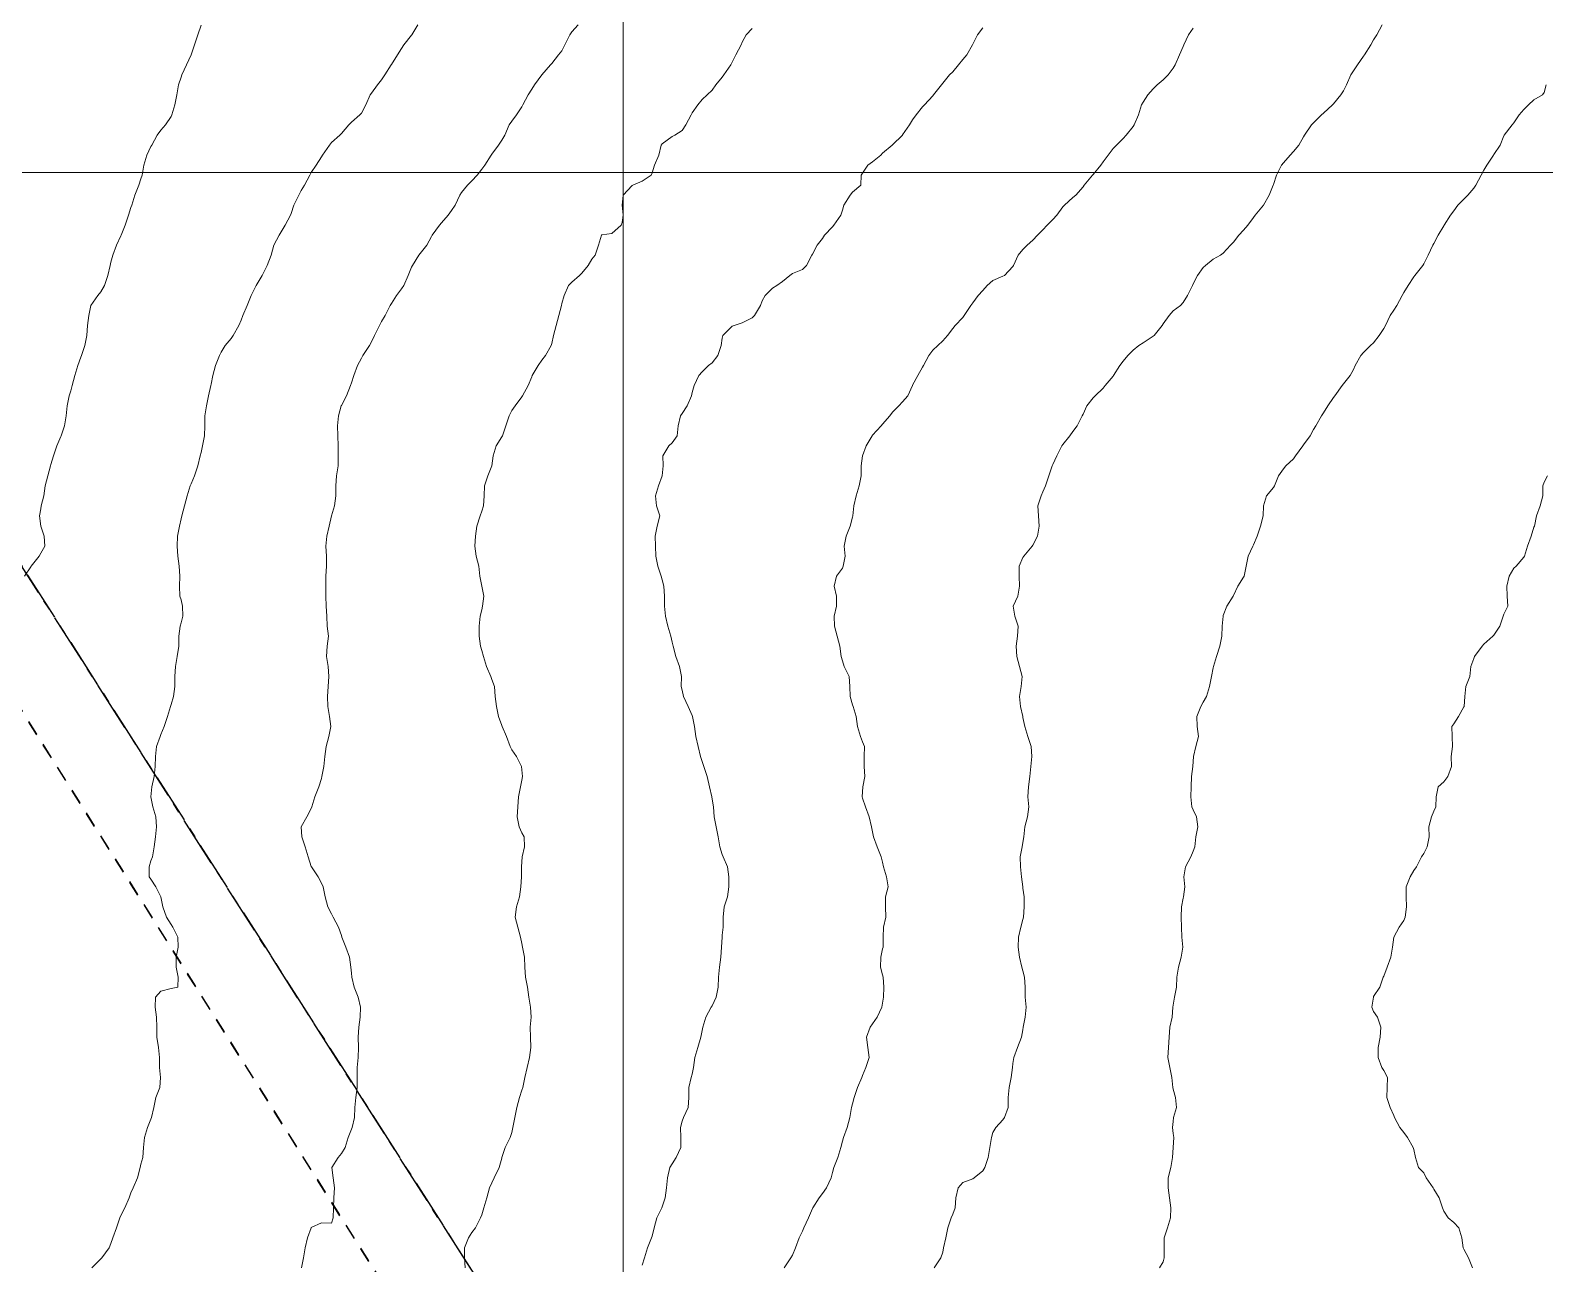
# Model space of a CAD drawing. Header units: centimetres. Extents: x 0 to 642158, y -847 to 649707.
# Drawn here: x 616137.2 to 616212.8, y 620633 to 620694.5 of the extents above; entities that cross this region are included whole.
import ezdxf

# ---------------------------------------------------------------- set-up
doc = ezdxf.new("R2010")
doc.units = ezdxf.units.CM
doc.header["$MEASUREMENT"] = 0
doc.linetypes.add('CENTERX2', pattern=[4, 2.5, -0.5, 0.5, -0.5])
doc.linetypes.add('JIS_02_0.7', pattern=[1.35, 0.75, -0.6])
for name, color, linetype, lineweight in [('MEV_grille', 254, 'Continuous', 9), ('WAL_parcellaire agricole', 7, 'JIS_02_0.7', 25), ('WAL_topographie 0.5', 253, 'Continuous', 20)]:
    doc.layers.add(name, color=color, linetype=linetype, lineweight=lineweight)
doc.layers.add('SPW_parcellaire cadastral', color=7, linetype='CENTERX2', lineweight=25, true_color=0xff0542)

# ---------------------------------------------------------------- blocks, each defined once
blk = doc.blocks.new('*U114')
at = {"layer": 'MEV_grille', "transparency": 33554687}
blk.add_lwpolyline([(-1338.461, 0), (1338.461, 0)], dxfattribs=at)
blk = doc.blocks.new('*U115')
at = {"layer": 'MEV_grille', "color": 0, "linetype": 'ByBlock', "lineweight": -2, "transparency": 16777216}
blk.add_blockref('*U114', (0, -1700), dxfattribs=at)
blk = doc.blocks.new('*U112')
at = {"layer": 'MEV_grille', "transparency": 33554687}
blk.add_lwpolyline([(0, 1825.476), (0, -1825.476)], dxfattribs=at)
blk = doc.blocks.new('*U113')
at = {"layer": 'MEV_grille', "color": 0, "linetype": 'ByBlock', "lineweight": -2, "transparency": 16777216}
blk.add_blockref('*U112', (800, 0), dxfattribs=at)

msp = doc.modelspace()

# ---------------------------------------------------------------- linework, layer by layer
at = {"layer": 'SPW_parcellaire cadastral'}
for points in [[(616193.653, 620578.812), (616144.289, 620510.138), (615985.613, 620618.632), (615990.569, 620632.771), (615995.574, 620647.416), (615998.928, 620661.596), (616000.017, 620670.775), (616000.954, 620681.053), (616001.675, 620685.867), (616002.704, 620690.786), (616004.363, 620704.131), (616005.319, 620710.84), (616007.794, 620722.104), (616009.664, 620731.205), (616011.319, 620739.288), (616014.125, 620752.391), (616016.405, 620761.975), (616017.723, 620766.658), (616030.668, 620807.434), (616032.862, 620812.264), (616036.399, 620809.026), (616059.536, 620788.639), (616193.653, 620578.812)], [(616233.938, 620664.885), (616202.718, 620594.404), (616193.653, 620578.812), (616059.536, 620788.639), (616090.293, 620793.326), (616104.658, 620794.238), (616137.678, 620793.39), (616165.865, 620749.948), (616245.087, 620688.12), (616233.938, 620664.885)]]:
    msp.add_lwpolyline(points, dxfattribs=at)
at = {"layer": 'WAL_parcellaire agricole'}
for points in [[(616052.891, 620793.615), (616133.223, 620798.458), (616172.383, 620852.629), (616251.222, 620803.638), (616254.888, 620802.306), (616255.997, 620774.617), (616257.4, 620703.807), (616283.569, 620681.31), (616274.904, 620665.143), (616272.238, 620660.142), (616266.073, 620651.975), (616263.907, 620646.975), (616262.074, 620639.475), (616257.786, 620631.565), (616227.415, 620576.971), (616199.663, 620598.301), (616185.082, 620583.966), (616052.891, 620793.615)], [(616052.891, 620793.615), (616185.082, 620583.966), (616184.316, 620572.7), (616159.221, 620531.397)]]:
    msp.add_lwpolyline(points, dxfattribs=at)
at = {"layer": 'WAL_topographie 0.5'}
for points in [[(616145.75, 620694.722), (616145.583, 620694.25), (616145.42, 620693.75), (616145.25, 620693.25), (616145.25, 620693.25), (616145.029, 620692.75), (616144.788, 620692.25), (616144.75, 620692.135), (616144.622, 620691.75), (616144.539, 620691.25), (616144.432, 620690.75), (616144.288, 620690.25), (616144.25, 620690.167), (616143.972, 620689.75), (616143.75, 620689.492), (616143.558, 620689.25), (616143.287, 620688.75), (616143.25, 620688.682), (616143.039, 620688.25), (616142.893, 620687.75), (616142.809, 620687.25), (616142.75, 620687.062), (616142.641, 620686.75), (616142.45, 620686.25), (616142.292, 620685.75), (616142.25, 620685.632), (616142.125, 620685.25), (616141.963, 620684.75), (616141.76, 620684.25), (616141.75, 620684.227), (616141.527, 620683.75), (616141.341, 620683.25), (616141.25, 620682.917), (616141.209, 620682.75), (616141.102, 620682.25), (616140.926, 620681.75), (616140.75, 620681.422), (616140.603, 620681.25), (616140.25, 620680.75), (616140.25, 620680.75), (616140.148, 620680.25), (616140.09, 620679.75), (616140.048, 620679.25), (616139.95, 620678.75), (616139.778, 620678.25), (616139.75, 620678.171), (616139.593, 620677.75), (616139.453, 620677.25), (616139.318, 620676.75), (616139.25, 620676.5), (616139.173, 620676.25), (616139.072, 620675.75), (616139.02, 620675.25), (616138.943, 620674.75), (616138.77, 620674.25), (616138.75, 620674.208), (616138.557, 620673.75), (616138.38, 620673.25), (616138.25, 620672.813), (616138.233, 620672.75), (616138.102, 620672.25), (616137.976, 620671.75), (616137.898, 620671.25), (616137.778, 620670.75), (616137.75, 620670.6), (616137.686, 620670.25), (616137.75, 620669.75), (616137.75, 620669.75), (616137.928, 620669.25), (616137.957, 620668.75), (616137.75, 620668.396), (616137.665, 620668.25), (616137.273, 620667.75), (616137.25, 620667.721), (616136.936, 620667.25)], [(616156.558, 620694.75), (616156.259, 620694.25), (616156.25, 620694.235), (616155.866, 620693.75), (616155.75, 620693.571), (616155.554, 620693.25), (616155.25, 620692.767), (616155.239, 620692.75), (616154.924, 620692.25), (616154.75, 620692), (616154.545, 620691.75), (616154.25, 620691.339), (616154.19, 620691.25), (616153.968, 620690.75), (616153.75, 620690.345), (616153.673, 620690.25), (616153.25, 620689.895), (616153.118, 620689.75), (616152.75, 620689.333), (616152.672, 620689.25), (616152.25, 620688.875), (616152.16, 620688.75), (616151.804, 620688.25), (616151.75, 620688.167), (616151.487, 620687.75), (616151.25, 620687.385), (616151.169, 620687.25), (616150.917, 620686.75), (616150.75, 620686.476), (616150.623, 620686.25), (616150.385, 620685.75), (616150.25, 620685.338), (616150.216, 620685.25), (616149.95, 620684.75), (616149.75, 620684.417), (616149.65, 620684.25), (616149.386, 620683.75), (616149.25, 620683.25), (616149.25, 620683.25), (616149.052, 620682.75), (616148.8, 620682.25), (616148.75, 620682.169), (616148.504, 620681.75), (616148.25, 620681.25), (616148.25, 620681.25), (616148.051, 620680.75), (616147.84, 620680.25), (616147.75, 620680.017), (616147.632, 620679.75), (616147.347, 620679.25), (616147.25, 620679.107), (616146.95, 620678.75), (616146.75, 620678.427), (616146.663, 620678.25), (616146.468, 620677.75), (616146.343, 620677.25), (616146.25, 620676.827), (616146.231, 620676.75), (616146.117, 620676.25), (616146.021, 620675.75), (616145.941, 620675.25), (616145.935, 620674.75), (616145.922, 620674.25), (616145.826, 620673.75), (616145.75, 620673.417), (616145.709, 620673.25), (616145.586, 620672.75), (616145.417, 620672.25), (616145.25, 620671.861), (616145.207, 620671.75), (616145.049, 620671.25), (616144.927, 620670.75), (616144.789, 620670.25), (616144.75, 620670.111), (616144.669, 620669.75), (616144.581, 620669.25), (616144.549, 620668.75), (616144.597, 620668.25), (616144.658, 620667.75), (616144.686, 620667.25), (616144.671, 620666.75), (616144.697, 620666.25), (616144.75, 620666.068), (616144.831, 620665.75), (616144.842, 620665.25), (616144.75, 620664.929), (616144.708, 620664.75), (616144.648, 620664.25), (616144.639, 620663.75), (616144.554, 620663.25), (616144.471, 620662.75), (616144.442, 620662.25), (616144.435, 620661.75), (616144.366, 620661.25), (616144.25, 620660.844), (616144.219, 620660.75), (616144.071, 620660.25), (616143.908, 620659.75), (616143.75, 620659.354), (616143.705, 620659.25), (616143.533, 620658.75), (616143.474, 620658.25), (616143.46, 620657.75), (616143.405, 620657.25), (616143.295, 620656.75), (616143.25, 620656.25), (616143.346, 620655.75), (616143.487, 620655.25), (616143.525, 620654.75), (616143.471, 620654.25), (616143.408, 620653.75), (616143.319, 620653.25), (616143.25, 620653.05), (616143.162, 620652.75), (616143.159, 620652.25), (616143.25, 620652.135), (616143.5, 620651.75), (616143.75, 620651.25), (616143.75, 620651.25), (616143.849, 620650.75), (616144.032, 620650.25), (616144.25, 620649.871), (616144.333, 620649.75), (616144.597, 620649.25), (616144.607, 620648.75), (616144.514, 620648.25), (616144.506, 620647.75), (616144.61, 620647.25), (616144.583, 620646.75), (616144.25, 620646.683), (616143.75, 620646.552), (616143.473, 620646.25), (616143.458, 620645.75), (616143.523, 620645.25), (616143.537, 620644.75), (616143.55, 620644.25), (616143.623, 620643.75), (616143.667, 620643.25), (616143.667, 620642.75), (616143.717, 620642.25), (616143.696, 620641.75), (616143.5, 620641.25), (616143.394, 620640.75), (616143.283, 620640.25), (616143.25, 620640.162), (616143.083, 620639.75), (616142.925, 620639.25), (616142.872, 620638.75), (616142.847, 620638.25), (616142.75, 620637.932), (616142.714, 620637.75), (616142.573, 620637.25), (616142.358, 620636.75), (616142.25, 620636.5), (616142.159, 620636.25), (616141.948, 620635.75), (616141.75, 620635.364), (616141.7, 620635.25), (616141.533, 620634.75), (616141.345, 620634.25), (616141.25, 620633.964), (616141.156, 620633.75), (616140.797, 620633.25), (616140.75, 620633.207), (616140.306, 620632.75)], [(616164.565, 620694.75), (616164.25, 620694.396), (616164.151, 620694.25), (616163.903, 620693.75), (616163.75, 620693.453), (616163.574, 620693.25), (616163.25, 620692.821), (616163.181, 620692.75), (616162.75, 620692.25), (616162.75, 620692.25), (616162.385, 620691.75), (616162.25, 620691.544), (616162.071, 620691.25), (616161.802, 620690.75), (616161.75, 620690.659), (616161.485, 620690.25), (616161.25, 620689.934), (616161.125, 620689.75), (616160.907, 620689.25), (616160.75, 620688.992), (616160.583, 620688.75), (616160.25, 620688.295), (616160.216, 620688.25), (616159.905, 620687.75), (616159.75, 620687.54), (616159.525, 620687.25), (616159.25, 620686.961), (616159.045, 620686.75), (616158.75, 620686.391), (616158.654, 620686.25), (616158.42, 620685.75), (616158.25, 620685.483), (616158.079, 620685.25), (616157.75, 620684.864), (616157.642, 620684.75), (616157.281, 620684.25), (616157.25, 620684.19), (616157.016, 620683.75), (616156.75, 620683.421), (616156.612, 620683.25), (616156.292, 620682.75), (616156.25, 620682.654), (616156.083, 620682.25), (616155.857, 620681.75), (616155.75, 620681.579), (616155.505, 620681.25), (616155.25, 620680.856), (616155.186, 620680.75), (616154.936, 620680.25), (616154.75, 620679.944), (616154.647, 620679.75), (616154.405, 620679.25), (616154.25, 620678.931), (616154.15, 620678.75), (616153.826, 620678.25), (616153.75, 620678.114), (616153.56, 620677.75), (616153.371, 620677.25), (616153.25, 620676.893), (616153.203, 620676.75), (616153.009, 620676.25), (616152.75, 620675.766), (616152.742, 620675.75), (616152.605, 620675.25), (616152.564, 620674.75), (616152.571, 620674.25), (616152.583, 620673.75), (616152.59, 620673.25), (616152.583, 620672.75), (616152.511, 620672.25), (616152.466, 620671.75), (616152.479, 620671.25), (616152.405, 620670.75), (616152.25, 620670.25), (616152.25, 620670.25), (616152.143, 620669.75), (616152.028, 620669.25), (616151.967, 620668.75), (616152, 620668.25), (616152, 620667.75), (616151.97, 620667.25), (616151.974, 620666.75), (616151.97, 620666.25), (616151.995, 620665.75), (616152.025, 620665.25), (616152.046, 620664.75), (616152.1, 620664.25), (616152.036, 620663.75), (616152, 620663.25), (616152.089, 620662.75), (616152.131, 620662.25), (616152.086, 620661.75), (616152.056, 620661.25), (616152.077, 620660.75), (616152.163, 620660.25), (616152.227, 620659.75), (616152.128, 620659.25), (616151.995, 620658.75), (616151.932, 620658.25), (616151.867, 620657.75), (616151.778, 620657.25), (616151.75, 620657.156), (616151.617, 620656.75), (616151.42, 620656.25), (616151.283, 620655.75), (616151.25, 620655.656), (616151.033, 620655.25), (616150.75, 620654.75), (616150.778, 620654.25), (616150.936, 620653.75), (616151.092, 620653.25), (616151.25, 620652.775), (616151.261, 620652.75), (616151.583, 620652.25), (616151.75, 620651.946), (616151.838, 620651.75), (616151.939, 620651.25), (616152.077, 620650.75), (616152.25, 620650.417), (616152.338, 620650.25), (616152.603, 620649.75), (616152.75, 620649.333), (616152.779, 620649.25), (616152.979, 620648.75), (616153.157, 620648.25), (616153.213, 620647.75), (616153.25, 620647.45), (616153.274, 620647.25), (616153.395, 620646.75), (616153.593, 620646.25), (616153.709, 620645.75), (616153.684, 620645.25), (616153.615, 620644.75), (616153.583, 620644.25), (616153.6, 620643.75), (616153.583, 620643.25), (616153.538, 620642.75), (616153.537, 620642.25), (616153.534, 620641.75), (616153.475, 620641.25), (616153.428, 620640.75), (616153.41, 620640.25), (616153.283, 620639.75), (616153.25, 620639.667), (616153.083, 620639.25), (616152.942, 620638.75), (616152.75, 620638.45), (616152.583, 620638.25), (616152.28, 620637.75), (616152.347, 620637.25), (616152.404, 620636.75), (616152.373, 620636.25), (616152.355, 620635.75), (616152.338, 620635.25), (616152.25, 620634.985), (616151.75, 620634.992), (616151.25, 620634.772), (616151.239, 620634.75), (616151.065, 620634.25), (616150.941, 620633.75), (616150.867, 620633.25), (616150.761, 620632.75)], [(616173.25, 620694.557), (616172.943, 620694.25), (616172.75, 620693.881), (616172.692, 620693.75), (616172.424, 620693.25), (616172.25, 620692.886), (616172.175, 620692.75), (616171.836, 620692.25), (616171.75, 620692.143), (616171.436, 620691.75), (616171.25, 620691.49), (616171, 620691.25), (616170.75, 620691.028), (616170.529, 620690.75), (616170.25, 620690.354), (616170.193, 620690.25), (616169.934, 620689.75), (616169.75, 620689.477), (616169.393, 620689.25), (616169.25, 620689.179), (616168.75, 620688.815), (616168.709, 620688.75), (616168.583, 620688.25), (616168.367, 620687.75), (616168.25, 620687.361), (616168.202, 620687.25), (616167.75, 620686.944), (616167.288, 620686.75), (616167.25, 620686.735), (616166.816, 620686.25), (616166.75, 620685.75), (616166.801, 620685.25), (616166.75, 620684.893), (616166.704, 620684.75), (616166.25, 620684.333), (616165.75, 620684.268), (616165.735, 620684.25), (616165.574, 620683.75), (616165.412, 620683.25), (616165.25, 620683.054), (616165.057, 620682.75), (616164.75, 620682.364), (616164.636, 620682.25), (616164.25, 620681.904), (616164.083, 620681.75), (616163.863, 620681.25), (616163.75, 620680.841), (616163.735, 620680.75), (616163.602, 620680.25), (616163.463, 620679.75), (616163.332, 620679.25), (616163.25, 620678.85), (616163.218, 620678.75), (616162.936, 620678.25), (616162.75, 620678.018), (616162.562, 620677.75), (616162.276, 620677.25), (616162.25, 620677.194), (616162.06, 620676.75), (616161.788, 620676.25), (616161.75, 620676.196), (616161.412, 620675.75), (616161.25, 620675.519), (616161.115, 620675.25), (616160.948, 620674.75), (616160.78, 620674.25), (616160.75, 620674.196), (616160.466, 620673.75), (616160.329, 620673.25), (616160.25, 620672.75), (616160.25, 620672.75), (616160.058, 620672.25), (616159.891, 620671.75), (616159.867, 620671.25), (616159.837, 620670.75), (616159.75, 620670.485), (616159.668, 620670.25), (616159.505, 620669.75), (616159.446, 620669.25), (616159.406, 620668.75), (616159.478, 620668.25), (616159.612, 620667.75), (616159.65, 620667.25), (616159.75, 620666.75), (616159.75, 620666.75), (616159.85, 620666.25), (616159.787, 620665.75), (616159.75, 620665.562), (616159.672, 620665.25), (616159.628, 620664.75), (616159.622, 620664.25), (616159.682, 620663.75), (616159.75, 620663.536), (616159.845, 620663.25), (616159.994, 620662.75), (616160.201, 620662.25), (616160.25, 620662.096), (616160.382, 620661.75), (616160.422, 620661.25), (616160.482, 620660.75), (616160.583, 620660.25), (616160.75, 620659.802), (616160.774, 620659.75), (616160.995, 620659.25), (616161.177, 620658.75), (616161.25, 620658.591), (616161.484, 620658.25), (616161.732, 620657.75), (616161.75, 620657.583), (616161.778, 620657.25), (616161.75, 620657.083), (616161.681, 620656.75), (616161.59, 620656.25), (616161.55, 620655.75), (616161.512, 620655.25), (616161.622, 620654.75), (616161.75, 620654.45), (616161.864, 620654.25), (616161.878, 620653.75), (616161.764, 620653.25), (616161.75, 620653), (616161.737, 620652.75), (616161.735, 620652.25), (616161.7, 620651.75), (616161.635, 620651.25), (616161.481, 620650.75), (616161.422, 620650.25), (616161.555, 620649.75), (616161.681, 620649.25), (616161.75, 620648.932), (616161.783, 620648.75), (616161.893, 620648.25), (616161.906, 620647.75), (616161.927, 620647.25), (616162.042, 620646.75), (616162.103, 620646.25), (616162.183, 620645.75), (616162.225, 620645.25), (616162.172, 620644.75), (616162.179, 620644.25), (616162.196, 620643.75), (616162.14, 620643.25), (616162.025, 620642.75), (616161.904, 620642.25), (616161.798, 620641.75), (616161.75, 620641.617), (616161.635, 620641.25), (616161.51, 620640.75), (616161.401, 620640.25), (616161.31, 620639.75), (616161.25, 620639.5), (616161.169, 620639.25), (616160.921, 620638.75), (616160.762, 620638.25), (616160.75, 620638.217), (616160.625, 620637.75), (616160.375, 620637.25), (616160.25, 620636.991), (616160.145, 620636.75), (616160, 620636.25), (616159.863, 620635.75), (616159.75, 620635.397), (616159.692, 620635.25), (616159.433, 620634.75), (616159.25, 620634.523), (616159.089, 620634.25), (616158.886, 620633.75), (616158.891, 620633.25), (616158.928, 620632.75)], [(616184.75, 620694.594), (616184.482, 620694.25), (616184.25, 620693.775), (616184.237, 620693.75), (616183.953, 620693.25), (616183.75, 620693.023), (616183.546, 620692.75), (616183.25, 620692.408), (616183.088, 620692.25), (616182.75, 620691.833), (616182.682, 620691.75), (616182.295, 620691.25), (616182.25, 620691.203), (616181.836, 620690.75), (616181.75, 620690.662), (616181.424, 620690.25), (616181.25, 620690), (616181.09, 620689.75), (616180.75, 620689.265), (616180.737, 620689.25), (616180.25, 620688.763), (616180.234, 620688.75), (616179.75, 620688.345), (616179.663, 620688.25), (616179.25, 620687.92), (616179.02, 620687.75), (616178.75, 620687.35), (616178.687, 620687.25), (616178.664, 620686.75), (616178.25, 620686.407), (616178.125, 620686.25), (616177.819, 620685.75), (616177.75, 620685.5), (616177.674, 620685.25), (616177.321, 620684.75), (616177.25, 620684.671), (616176.86, 620684.25), (616176.75, 620684.089), (616176.493, 620683.75), (616176.25, 620683.3), (616176.226, 620683.25), (616175.952, 620682.75), (616175.75, 620682.538), (616175.25, 620682.339), (616175.121, 620682.25), (616174.75, 620681.947), (616174.472, 620681.75), (616174.25, 620681.614), (616173.894, 620681.25), (616173.75, 620680.979), (616173.66, 620680.75), (616173.358, 620680.25), (616173.25, 620680.13), (616172.75, 620679.89), (616172.338, 620679.75), (616172.25, 620679.715), (616171.774, 620679.25), (616171.75, 620679.125), (616171.693, 620678.75), (616171.536, 620678.25), (616171.25, 620677.893), (616171.059, 620677.75), (616170.75, 620677.44), (616170.576, 620677.25), (616170.355, 620676.75), (616170.25, 620676.417), (616170.218, 620676.25), (616170.008, 620675.75), (616169.75, 620675.362), (616169.676, 620675.25), (616169.56, 620674.75), (616169.505, 620674.25), (616169.25, 620673.893), (616169.094, 620673.75), (616168.792, 620673.25), (616168.801, 620672.75), (616168.75, 620672.25), (616168.75, 620672.25), (616168.568, 620671.75), (616168.425, 620671.25), (616168.475, 620670.75), (616168.636, 620670.25), (616168.506, 620669.75), (616168.408, 620669.25), (616168.414, 620668.75), (616168.43, 620668.25), (616168.54, 620667.75), (616168.7, 620667.25), (616168.75, 620667.063), (616168.831, 620666.75), (616168.877, 620666.25), (616168.877, 620665.75), (616168.927, 620665.25), (616169.044, 620664.75), (616169.18, 620664.25), (616169.25, 620663.95), (616169.297, 620663.75), (616169.442, 620663.25), (616169.621, 620662.75), (616169.712, 620662.25), (616169.707, 620661.75), (616169.75, 620661.568), (616169.826, 620661.25), (616170.046, 620660.75), (616170.25, 620660.296), (616170.267, 620660.25), (616170.371, 620659.75), (616170.435, 620659.25), (616170.543, 620658.75), (616170.665, 620658.25), (616170.75, 620658.013), (616170.827, 620657.75), (616171, 620657.25), (616171.123, 620656.75), (616171.228, 620656.25), (616171.25, 620656.125), (616171.308, 620655.75), (616171.353, 620655.25), (616171.445, 620654.75), (616171.554, 620654.25), (616171.627, 620653.75), (616171.75, 620653.368), (616171.799, 620653.25), (616172.018, 620652.75), (616172.072, 620652.25), (616172.072, 620651.75), (616172.014, 620651.25), (616171.841, 620650.75), (616171.8, 620650.25), (616171.794, 620649.75), (616171.75, 620649.35), (616171.742, 620649.25), (616171.712, 620648.75), (616171.686, 620648.25), (616171.617, 620647.75), (616171.564, 620647.25), (616171.546, 620646.75), (616171.448, 620646.25), (616171.25, 620645.825), (616171.202, 620645.75), (616170.926, 620645.25), (616170.79, 620644.75), (616170.75, 620644.583), (616170.683, 620644.25), (616170.525, 620643.75), (616170.39, 620643.25), (616170.321, 620642.75), (616170.25, 620642.417), (616170.208, 620642.25), (616170.087, 620641.75), (616170.09, 620641.25), (616170.052, 620640.75), (616169.819, 620640.25), (616169.75, 620640.071), (616169.67, 620639.75), (616169.689, 620639.25), (616169.692, 620638.75), (616169.445, 620638.25), (616169.25, 620637.942), (616169.139, 620637.75), (616169.012, 620637.25), (616168.968, 620636.75), (616168.901, 620636.25), (616168.75, 620635.796), (616168.734, 620635.75), (616168.485, 620635.25), (616168.361, 620634.75), (616168.25, 620634.333), (616168.228, 620634.25), (616168.029, 620633.75), (616167.869, 620633.25), (616167.75, 620632.893)], [(616195.25, 620694.578), (616195.018, 620694.25), (616194.783, 620693.75), (616194.75, 620693.671), (616194.568, 620693.25), (616194.343, 620692.75), (616194.25, 620692.59), (616194, 620692.25), (616193.75, 620692), (616193.457, 620691.75), (616193.25, 620691.556), (616192.986, 620691.25), (616192.75, 620690.881), (616192.667, 620690.75), (616192.518, 620690.25), (616192.301, 620689.75), (616192.25, 620689.669), (616191.899, 620689.25), (616191.75, 620689.073), (616191.427, 620688.75), (616191.25, 620688.583), (616191, 620688.25), (616190.75, 620687.906), (616190.639, 620687.75), (616190.25, 620687.277), (616190.228, 620687.25), (616189.811, 620686.75), (616189.75, 620686.659), (616189.385, 620686.25), (616189.25, 620686.141), (616188.831, 620685.75), (616188.75, 620685.662), (616188.439, 620685.25), (616188.25, 620685.033), (616187.967, 620684.75), (616187.75, 620684.517), (616187.483, 620684.25), (616187.25, 620684), (616186.964, 620683.75), (616186.75, 620683.542), (616186.511, 620683.25), (616186.289, 620682.75), (616186.25, 620682.685), (616185.828, 620682.25), (616185.75, 620682.206), (616185.25, 620681.995), (616184.971, 620681.75), (616184.75, 620681.493), (616184.525, 620681.25), (616184.25, 620680.883), (616184.152, 620680.75), (616183.823, 620680.25), (616183.75, 620680.15), (616183.375, 620679.75), (616183.25, 620679.596), (616182.993, 620679.25), (616182.75, 620678.993), (616182.5, 620678.75), (616182.25, 620678.515), (616182.063, 620678.25), (616181.794, 620677.75), (616181.75, 620677.67), (616181.511, 620677.25), (616181.25, 620676.771), (616181.239, 620676.75), (616181.006, 620676.25), (616180.75, 620675.938), (616180.562, 620675.75), (616180.25, 620675.427), (616180.105, 620675.25), (616179.75, 620674.828), (616179.687, 620674.75), (616179.25, 620674.277), (616179.231, 620674.25), (616178.935, 620673.75), (616178.75, 620673.25), (616178.75, 620673.25), (616178.689, 620672.75), (616178.676, 620672.25), (616178.589, 620671.75), (616178.431, 620671.25), (616178.311, 620670.75), (616178.263, 620670.25), (616178.25, 620670.194), (616178.139, 620669.75), (616177.929, 620669.25), (616177.839, 620668.75), (616177.882, 620668.25), (616177.787, 620667.75), (616177.75, 620667.65), (616177.454, 620667.25), (616177.339, 620666.75), (616177.457, 620666.25), (616177.454, 620665.75), (616177.339, 620665.25), (616177.35, 620664.75), (616177.488, 620664.25), (616177.614, 620663.75), (616177.692, 620663.25), (616177.75, 620663.019), (616177.835, 620662.75), (616178.088, 620662.25), (616178.114, 620661.75), (616178.129, 620661.25), (616178.25, 620660.838), (616178.275, 620660.75), (616178.435, 620660.25), (616178.504, 620659.75), (616178.654, 620659.25), (616178.75, 620658.979), (616178.842, 620658.75), (616178.827, 620658.25), (616178.824, 620657.75), (616178.862, 620657.25), (616178.772, 620656.75), (616178.75, 620656.5), (616178.73, 620656.25), (616178.75, 620656.178), (616178.891, 620655.75), (616179.083, 620655.25), (616179.191, 620654.75), (616179.25, 620654.5), (616179.303, 620654.25), (616179.48, 620653.75), (616179.681, 620653.25), (616179.75, 620652.981), (616179.804, 620652.75), (616179.954, 620652.25), (616180.036, 620651.75), (616179.9, 620651.25), (616179.89, 620650.75), (616179.917, 620650.25), (616179.791, 620649.75), (616179.778, 620649.25), (616179.786, 620648.75), (616179.75, 620648.656), (616179.667, 620648.25), (616179.653, 620647.75), (616179.75, 620647.361), (616179.78, 620647.25), (616179.815, 620646.75), (616179.789, 620646.25), (616179.75, 620645.95), (616179.717, 620645.75), (616179.486, 620645.25), (616179.25, 620644.921), (616179.134, 620644.75), (616178.948, 620644.25), (616179.007, 620643.75), (616179.074, 620643.25), (616178.92, 620642.75), (616178.75, 620642.35), (616178.709, 620642.25), (616178.495, 620641.75), (616178.335, 620641.25), (616178.25, 620640.926), (616178.207, 620640.75), (616178.122, 620640.25), (616177.987, 620639.75), (616177.8, 620639.25), (616177.75, 620639.066), (616177.675, 620638.75), (616177.521, 620638.25), (616177.321, 620637.75), (616177.25, 620637.513), (616177.181, 620637.25), (616176.95, 620636.75), (616176.75, 620636.462), (616176.593, 620636.25), (616176.272, 620635.75), (616176.25, 620635.706), (616176.046, 620635.25), (616175.829, 620634.75), (616175.75, 620634.583), (616175.592, 620634.25), (616175.403, 620633.75), (616175.25, 620633.391), (616175.168, 620633.25), (616174.835, 620632.75)], [(616204.674, 620694.75), (616204.413, 620694.25), (616204.25, 620693.991), (616204.117, 620693.75), (616203.799, 620693.25), (616203.75, 620693.189), (616203.45, 620692.75), (616203.25, 620692.45), (616203.117, 620692.25), (616202.891, 620691.75), (616202.75, 620691.46), (616202.615, 620691.25), (616202.25, 620690.813), (616202.19, 620690.75), (616201.75, 620690.339), (616201.645, 620690.25), (616201.25, 620689.855), (616201.155, 620689.75), (616200.8, 620689.25), (616200.75, 620689.167), (616200.514, 620688.75), (616200.25, 620688.424), (616200.087, 620688.25), (616199.75, 620687.862), (616199.656, 620687.75), (616199.409, 620687.25), (616199.25, 620686.786), (616199.239, 620686.75), (616199.043, 620686.25), (616198.75, 620685.75), (616198.75, 620685.75), (616198.342, 620685.25), (616198.25, 620685.137), (616197.971, 620684.75), (616197.75, 620684.513), (616197.522, 620684.25), (616197.25, 620683.903), (616197.105, 620683.75), (616196.75, 620683.353), (616196.61, 620683.25), (616196.25, 620683.058), (616195.858, 620682.75), (616195.75, 620682.639), (616195.47, 620682.25), (616195.25, 620681.827), (616195.206, 620681.75), (616194.964, 620681.25), (616194.75, 620680.904), (616194.612, 620680.75), (616194.25, 620680.487), (616194.044, 620680.25), (616193.75, 620679.841), (616193.696, 620679.75), (616193.298, 620679.25), (616193.25, 620679.211), (616192.75, 620678.881), (616192.534, 620678.75), (616192.25, 620678.527), (616191.99, 620678.25), (616191.75, 620677.964), (616191.589, 620677.75), (616191.269, 620677.25), (616191.25, 620677.221), (616190.86, 620676.75), (616190.75, 620676.632), (616190.358, 620676.25), (616190.25, 620676.139), (616189.946, 620675.75), (616189.75, 620675.321), (616189.715, 620675.25), (616189.452, 620674.75), (616189.25, 620674.457), (616189.092, 620674.25), (616188.75, 620673.817), (616188.7, 620673.75), (616188.441, 620673.25), (616188.25, 620672.817), (616188.214, 620672.75), (616188.043, 620672.25), (616187.886, 620671.75), (616187.75, 620671.45), (616187.667, 620671.25), (616187.493, 620670.75), (616187.533, 620670.25), (616187.56, 620669.75), (616187.483, 620669.25), (616187.25, 620668.795), (616187.221, 620668.75), (616186.793, 620668.25), (616186.75, 620668.175), (616186.569, 620667.75), (616186.558, 620667.25), (616186.58, 620666.75), (616186.5, 620666.25), (616186.27, 620665.75), (616186.354, 620665.25), (616186.512, 620664.75), (616186.481, 620664.25), (616186.412, 620663.75), (616186.444, 620663.25), (616186.589, 620662.75), (616186.707, 620662.25), (616186.665, 620661.75), (616186.587, 620661.25), (616186.625, 620660.75), (616186.74, 620660.25), (616186.75, 620660.2), (616186.846, 620659.75), (616186.995, 620659.25), (616187.158, 620658.75), (616187.19, 620658.25), (616187.148, 620657.75), (616187.096, 620657.25), (616187.022, 620656.75), (616187, 620656.25), (616187.048, 620655.75), (616186.973, 620655.25), (616186.854, 620654.75), (616186.804, 620654.25), (616186.75, 620653.972), (616186.706, 620653.75), (616186.608, 620653.25), (616186.631, 620652.75), (616186.675, 620652.25), (616186.741, 620651.75), (616186.75, 620651.688), (616186.806, 620651.25), (616186.821, 620650.75), (616186.778, 620650.25), (616186.75, 620650.125), (616186.654, 620649.75), (616186.529, 620649.25), (616186.52, 620648.75), (616186.583, 620648.25), (616186.701, 620647.75), (616186.75, 620647.563), (616186.838, 620647.25), (616186.856, 620646.75), (616186.868, 620646.25), (616186.909, 620645.75), (616186.857, 620645.25), (616186.767, 620644.75), (616186.75, 620644.625), (616186.683, 620644.25), (616186.489, 620643.75), (616186.302, 620643.25), (616186.25, 620642.938), (616186.229, 620642.75), (616186.16, 620642.25), (616186.062, 620641.75), (616186.014, 620641.25), (616186.009, 620640.75), (616185.833, 620640.25), (616185.75, 620640.13), (616185.398, 620639.75), (616185.25, 620639.5), (616185.18, 620639.25), (616185.105, 620638.75), (616185.022, 620638.25), (616184.844, 620637.75), (616184.75, 620637.599), (616184.324, 620637.25), (616184.25, 620637.2), (616183.75, 620637.013), (616183.517, 620636.75), (616183.407, 620636.25), (616183.375, 620635.75), (616183.25, 620635.432), (616183.17, 620635.25), (616183, 620634.75), (616182.905, 620634.25), (616182.793, 620633.75), (616182.75, 620633.536), (616182.65, 620633.25), (616182.33, 620632.75)], [(616212.861, 620691.75), (616212.75, 620691.365), (616212.671, 620691.25), (616212.25, 620691), (616211.983, 620690.75), (616211.75, 620690.524), (616211.507, 620690.25), (616211.25, 620689.859), (616211.154, 620689.75), (616210.765, 620689.25), (616210.75, 620689.212), (616210.568, 620688.75), (616210.25, 620688.273), (616210.236, 620688.25), (616209.889, 620687.75), (616209.75, 620687.5), (616209.611, 620687.25), (616209.355, 620686.75), (616209.25, 620686.6), (616208.95, 620686.25), (616208.75, 620686.056), (616208.453, 620685.75), (616208.25, 620685.462), (616208.083, 620685.25), (616207.765, 620684.75), (616207.75, 620684.722), (616207.476, 620684.25), (616207.25, 620683.838), (616207.209, 620683.75), (616206.975, 620683.25), (616206.75, 620682.822), (616206.711, 620682.75), (616206.304, 620682.25), (616206.25, 620682.185), (616205.969, 620681.75), (616205.75, 620681.388), (616205.674, 620681.25), (616205.403, 620680.75), (616205.25, 620680.508), (616205.08, 620680.25), (616204.835, 620679.75), (616204.75, 620679.602), (616204.524, 620679.25), (616204.25, 620678.891), (616204.095, 620678.75), (616203.75, 620678.405), (616203.609, 620678.25), (616203.335, 620677.75), (616203.25, 620677.556), (616203.078, 620677.25), (616202.75, 620676.846), (616202.686, 620676.75), (616202.313, 620676.25), (616202.25, 620676.157), (616201.96, 620675.75), (616201.75, 620675.402), (616201.644, 620675.25), (616201.362, 620674.75), (616201.25, 620674.563), (616201.08, 620674.25), (616200.75, 620673.797), (616200.715, 620673.75), (616200.356, 620673.25), (616200.25, 620673.103), (616199.875, 620672.75), (616199.75, 620672.602), (616199.506, 620672.25), (616199.301, 620671.75), (616199.25, 620671.679), (616198.907, 620671.25), (616198.75, 620670.75), (616198.75, 620670.749), (616198.733, 620670.25), (616198.612, 620669.75), (616198.441, 620669.25), (616198.25, 620668.817), (616198.223, 620668.75), (616197.985, 620668.25), (616197.886, 620667.75), (616197.782, 620667.25), (616197.75, 620667.197), (616197.476, 620666.75), (616197.25, 620666.283), (616197.238, 620666.25), (616196.933, 620665.75), (616196.75, 620665.281), (616196.737, 620665.25), (616196.696, 620664.75), (616196.675, 620664.25), (616196.576, 620663.75), (616196.413, 620663.25), (616196.268, 620662.75), (616196.25, 620662.683), (616196.153, 620662.25), (616196.066, 620661.75), (616195.913, 620661.25), (616195.75, 620660.958), (616195.628, 620660.75), (616195.433, 620660.25), (616195.444, 620659.75), (616195.513, 620659.25), (616195.375, 620658.75), (616195.27, 620658.25), (616195.25, 620658), (616195.233, 620657.75), (616195.162, 620657.25), (616195.145, 620656.75), (616195.137, 620656.25), (616195.177, 620655.75), (616195.25, 620655.592), (616195.412, 620655.25), (616195.471, 620654.75), (616195.378, 620654.25), (616195.33, 620653.75), (616195.25, 620653.54), (616195.128, 620653.25), (616194.865, 620652.75), (616194.786, 620652.25), (616194.825, 620651.75), (616194.762, 620651.25), (616194.75, 620651.194), (616194.668, 620650.75), (616194.641, 620650.25), (616194.657, 620649.75), (616194.686, 620649.25), (616194.729, 620648.75), (616194.652, 620648.25), (616194.506, 620647.75), (616194.439, 620647.25), (616194.408, 620646.75), (616194.306, 620646.25), (616194.25, 620645.85), (616194.236, 620645.75), (616194.197, 620645.25), (616194.087, 620644.75), (616194.043, 620644.25), (616194.012, 620643.75), (616193.976, 620643.25), (616194.074, 620642.75), (616194.18, 620642.25), (616194.226, 620641.75), (616194.25, 620641.673), (616194.37, 620641.25), (616194.406, 620640.75), (616194.272, 620640.25), (616194.25, 620640.05), (616194.212, 620639.75), (616194.25, 620639.45), (616194.273, 620639.25), (616194.25, 620638.75), (616194.25, 620638.75), (616194.208, 620638.25), (616194.125, 620637.75), (616193.994, 620637.25), (616193.994, 620636.75), (616194.069, 620636.25), (616194.128, 620635.75), (616194.107, 620635.25), (616193.968, 620634.75), (616193.798, 620634.25), (616193.8, 620633.75), (616193.807, 620633.25), (616193.75, 620633.05), (616193.562, 620632.75)], [(616212.925, 620672.25), (616212.75, 620671.932), (616212.683, 620671.75), (616212.695, 620671.25), (616212.564, 620670.75), (616212.377, 620670.25), (616212.269, 620669.75), (616212.25, 620669.691), (616212.108, 620669.25), (616211.93, 620668.75), (616211.774, 620668.25), (616211.75, 620668.2), (616211.359, 620667.75), (616211.25, 620667.646), (616211.013, 620667.25), (616210.901, 620666.75), (616210.906, 620666.25), (616210.944, 620665.75), (616210.75, 620665.361), (616210.712, 620665.25), (616210.543, 620664.75), (616210.25, 620664.303), (616210.197, 620664.25), (616209.75, 620663.864), (616209.661, 620663.75), (616209.286, 620663.25), (616209.25, 620663.139), (616209.104, 620662.75), (616209.05, 620662.25), (616208.846, 620661.75), (616208.798, 620661.25), (616208.765, 620660.75), (616208.75, 620660.726), (616208.48, 620660.25), (616208.25, 620659.88), (616208.156, 620659.75), (616208.164, 620659.25), (616208.187, 620658.75), (616208.119, 620658.25), (616208.133, 620657.75), (616207.95, 620657.25), (616207.75, 620657), (616207.464, 620656.75), (616207.361, 620656.25), (616207.354, 620655.75), (616207.25, 620655.536), (616207.139, 620655.25), (616207, 620654.75), (616207.028, 620654.25), (616206.917, 620653.75), (616206.75, 620653.417), (616206.632, 620653.25), (616206.381, 620652.75), (616206.25, 620652.562), (616206.078, 620652.25), (616205.879, 620651.75), (616205.871, 620651.25), (616205.895, 620650.75), (616205.82, 620650.25), (616205.75, 620650.071), (616205.525, 620649.75), (616205.25, 620649.25), (616205.25, 620649.25), (616205.194, 620648.75), (616205.1, 620648.25), (616204.932, 620647.75), (616204.75, 620647.306), (616204.725, 620647.25), (616204.554, 620646.75), (616204.25, 620646.283), (616204.237, 620646.25), (616204.167, 620645.75), (616204.25, 620645.536), (616204.45, 620645.25), (616204.613, 620644.75), (616204.568, 620644.25), (616204.483, 620643.75), (616204.472, 620643.25), (616204.65, 620642.75), (616204.75, 620642.603), (616204.938, 620642.25), (616204.922, 620641.75), (616204.904, 620641.25), (616205.076, 620640.75), (616205.25, 620640.35), (616205.282, 620640.25), (616205.554, 620639.75), (616205.75, 620639.511), (616205.932, 620639.25), (616206.227, 620638.75), (616206.25, 620638.65), (616206.341, 620638.25), (616206.484, 620637.75), (616206.75, 620637.484), (616206.875, 620637.25), (616207.212, 620636.75), (616207.25, 620636.683), (616207.521, 620636.25), (616207.687, 620635.75), (616207.75, 620635.583), (616207.964, 620635.25), (616208.25, 620635.015), (616208.5, 620634.75), (616208.643, 620634.25), (616208.714, 620633.75), (616208.75, 620633.688), (616208.984, 620633.25), (616209.187, 620632.75)]]:
    msp.add_lwpolyline(points, dxfattribs=at)

# ---------------------------------------------------------------- block references
at = {"layer": 'MEV_grille', "transparency": 33554687}
for name, p in [('*U113', (615366.814, 620593.644)), ('*U115', (616669.481, 622387.381))]:
    msp.add_blockref(name, p, dxfattribs=at)

doc.saveas('drawing.dxf')
